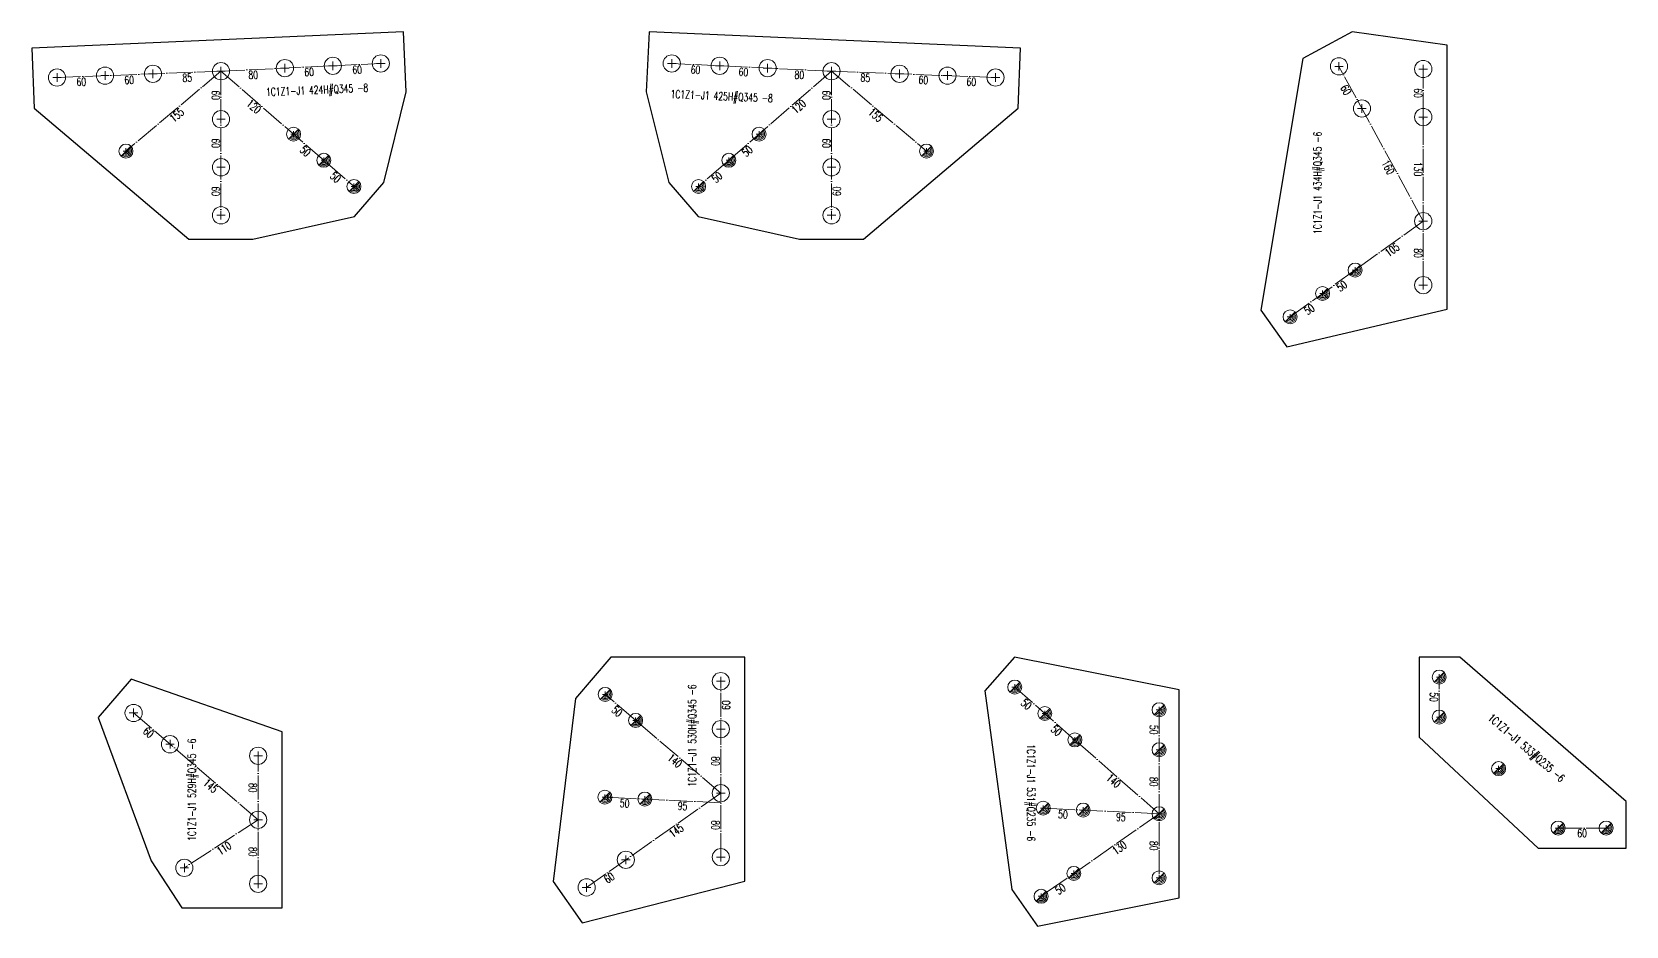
# Model space of a CAD drawing. Header units: millimetres. Extents: x 30 to 11727, y -2744 to 50.
# Drawn here: x 4064 to 6057, y -2724 to -1607 of the extents above; entities that cross this region are included whole.
import ezdxf
from ezdxf.enums import TextEntityAlignment as Align

# ---------------------------------------------------------------- set-up
doc = ezdxf.new("R2010")
doc.units = ezdxf.units.MM
doc.header["$LTSCALE"] = 20
doc.linetypes.add('DASHDOT2X', pattern=[1.75, 1.5, -0.125, 0, -0.125])
for name, color, linetype, lineweight in [('1', 7, 'Continuous', 25), ('11', 1, 'Continuous', 13), ('12', 7, 'Continuous', 13), ('5', 7, 'Continuous', 13), ('7', 3, 'DASHDOT2X', 13)]:
    doc.layers.add(name, color=color, linetype=linetype, lineweight=lineweight)
doc.styles.get("Standard").update_dxf_attribs({"font": 'simplex', "width": 0.7, "bigfont": 'gbhzfs.shx'})

# ---------------------------------------------------------------- blocks, each defined once
blk = doc.blocks.new('M20')
for p, q in [((-0.5, 0), (0.5, 0)), ((0, -0.5), (0, 0.5))]:
    blk.add_line(p, q)
blk.add_circle((0, 0), 1)
blk = doc.blocks.new('M16')
for p, q in [((-0.71, -0.71), (0.71, 0.71)), ((-0.4, 0), (0.4, 0)), ((0, 0.4), (0, -0.4))]:
    blk.add_line(p, q)
blk.add_circle((0, 0), 1)
for radius in [0.8, 0.6, 0.4, 0.2]:
    blk.add_arc((0, 0), radius, 225, 45)

msp = doc.modelspace()

# ---------------------------------------------------------------- linework, layer by layer
at = {"layer": '1'}
for p, q in [((4528.7, -1606.6), (4064.5, -1626.8)), ((4532.3, -1681.6), (4528.7, -1606.6)), ((4835.9, -1606.6), (4832.3, -1681.6)), ((5300.1, -1626.8), (4835.9, -1606.6)), ((5714.3, -1606.6), (5652.8, -1640.1)), ((5833.2, -1623.1), (5714.3, -1606.6)), ((4064.5, -1626.8), (4067.4, -1701.8)), ((5297.2, -1701.8), (5300.1, -1626.8)), ((5833.2, -1953.1), (5833.2, -1623.1)), ((5652.8, -1640.1), (5600.1, -1954.5)), ((4504.3, -1795), (4532.3, -1681.6)), ((4832.3, -1681.6), (4860.3, -1795)), ((4067.4, -1701.8), (4260.8, -1865.8)), ((5103.8, -1865.8), (5297.2, -1701.8)), ((4467.6, -1837.4), (4504.3, -1795)), ((4860.3, -1795), (4897, -1837.4)), ((4340.8, -1865.8), (4467.6, -1837.4)), ((4897, -1837.4), (5023.8, -1865.8)), ((4260.8, -1865.8), (4340.8, -1865.8)), ((5023.8, -1865.8), (5103.8, -1865.8)), ((5600.1, -1954.5), (5632.8, -2000)), ((5632.8, -2000), (5833.2, -1953.1)), ((4787.9, -2387.9), (4743.7, -2439.6)), ((4955.4, -2387.9), (4787.9, -2387.9)), ((4955.4, -2667.9), (4955.4, -2387.9)), ((5292.3, -2387.9), (5255.4, -2430)), ((5498.1, -2428.7), (5292.3, -2387.9)), ((5849.1, -2387.9), (5798.1, -2387.9)), ((5798.1, -2387.9), (5798.1, -2487.9)), ((6056.7, -2568.5), (5849.1, -2387.9)), ((4188.4, -2415.4), (4147.4, -2463.2)), ((4377.2, -2481.2), (4188.4, -2415.4)), ((5255.4, -2430), (5289, -2678.2)), ((5498.1, -2688.7), (5498.1, -2428.7)), ((4743.7, -2439.6), (4715.9, -2668.4)), ((4147.4, -2463.2), (4213.5, -2642.5)), ((4377.2, -2701.2), (4377.2, -2481.2)), ((5798.1, -2487.9), (5946.7, -2626.5)), ((6056.7, -2626.5), (6056.7, -2568.5)), ((5946.7, -2626.5), (6056.7, -2626.5)), ((4213.5, -2642.5), (4251.8, -2701.2)), ((4715.9, -2668.4), (4752.1, -2720)), ((4752.1, -2720), (4955.4, -2667.9)), ((5289, -2678.2), (5321.1, -2724.1)), ((5321.1, -2724.1), (5498.1, -2688.7)), ((4251.8, -2701.2), (4377.2, -2701.2))]:
    msp.add_line(p, q, dxfattribs=at)
at = {"layer": '7'}
for p, q in [((4300.8, -1655.8), (4500.5, -1646.1)), ((5063.8, -1655.8), (4864.1, -1646.1)), ((5803.2, -1843.1), (5697.9, -1649.7)), ((5803.2, -1923.1), (5803.2, -1653.1)), ((4300.8, -1655.8), (4095.9, -1663.7)), ((4300.8, -1655.8), (4182.1, -1755.6)), ((4300.8, -1655.8), (4300.8, -1835.8)), ((4300.8, -1655.8), (4467, -1799.8)), ((5063.8, -1655.7), (4897.6, -1799.8)), ((5063.8, -1655.8), (5063.8, -1835.8)), ((5063.8, -1655.8), (5182.5, -1755.6)), ((5063.8, -1655.8), (5268.7, -1663.7)), ((5803.2, -1843.1), (5636.8, -1962.7)), ((4925.4, -2637.9), (4925.4, -2417.9)), ((5473.1, -2583.7), (5292.7, -2425.4)), ((5823.1, -2462.9), (5823.1, -2412.9)), ((4925.4, -2557.9), (4780.9, -2434.5)), ((4347.2, -2591.2), (4191.6, -2457.7)), ((5473.1, -2453.7), (5473.1, -2663.7)), ((4347.2, -2671.2), (4347.2, -2511.2)), ((4925.4, -2557.9), (4757.7, -2675.7)), ((4925.4, -2569.9), (4780.6, -2562.9)), ((5473.1, -2583.7), (5325.6, -2686.8)), ((5473.1, -2583.7), (5328.3, -2576.7)), ((4347.2, -2591.2), (4255, -2651.3)), ((5971.7, -2601.5), (6031.7, -2601.5))]:
    msp.add_line(p, q, dxfattribs=at)

# ---------------------------------------------------------------- block references
at = {"layer": '5'}
for name, p, xscale, yscale, zscale in [('M20', (4095.9, -1663.7), 10.75, 10.75, 10.75), ('M20', (4155.9, -1661.3), 10.75, 10.75, 10.75), ('M20', (4215.8, -1659), 10.75, 10.75, 10.75), ('M20', (4300.8, -1655.8), 10.75, 10.75, 10.75), ('M20', (4380.7, -1651.9), 10.75, 10.75, 10.75), ('M20', (4440.6, -1649), 10.75, 10.75, 10.75), ('M20', (4500.5, -1646.1), 10.75, 10.75, 10.75), ('M20', (4864.1, -1646.1), 10.75, 10.75, 10.75), ('M20', (4924, -1649), 10.75, 10.75, 10.75), ('M20', (4983.9, -1651.9), 10.75, 10.75, 10.75), ('M20', (5063.8, -1655.8), 10.75, 10.75, 10.75), ('M20', (5148.8, -1659), 10.75, 10.75, 10.75), ('M20', (5208.7, -1661.3), 10.75, 10.75, 10.75), ('M20', (5268.7, -1663.7), 10.75, 10.75, 10.75), ('M20', (5697.9, -1649.7), 10.75, 10.75, 10.75), ('M20', (5803.2, -1653.1), 10.75, 10.75, 10.75), ('M20', (5726.6, -1702.4), 10.75, 10.75, 10.75), ('M20', (4300.8, -1715.8), 10.75, 10.75, 10.75), ('M20', (5063.8, -1715.8), 10.75, 10.75, 10.75), ('M20', (5803.2, -1713.1), 10.75, 10.75, 10.75), ('M16', (4391.5, -1734.4), 8.75, 8.75, 8.75), ('M16', (4973.2, -1734.4), 8.75, 8.75, 8.75), ('M16', (4182.1, -1755.6), 8.75, 8.75, 8.75), ('M16', (5182.5, -1755.6), 8.75, 8.75, 8.75), ('M20', (4300.8, -1775.8), 10.75, 10.75, 10.75), ('M16', (4429.3, -1767.1), 8.75, 8.75, 8.75), ('M16', (4935.4, -1767.1), 8.75, 8.75, 8.75), ('M20', (5063.8, -1775.8), 10.75, 10.75, 10.75), ('M16', (4467, -1799.8), 8.75, 8.75, 8.75), ('M16', (4897.6, -1799.8), 8.75, 8.75, 8.75), ('M20', (4300.8, -1835.8), 10.75, 10.75, 10.75), ('M20', (5063.8, -1835.8), 10.75, 10.75, 10.75), ('M20', (5803.2, -1843.1), 10.75, 10.75, 10.75), ('M16', (5718, -1904.3), 8.75, 8.75, 8.75), ('M20', (5803.2, -1923.1), 10.75, 10.75, 10.75), ('M16', (5677.4, -1933.5), 8.75, 8.75, 8.75), ('M16', (5636.8, -1962.7), 8.75, 8.75, 8.75), ('M20', (4925.4, -2417.9), 10.75, 10.75, 10.75), ('M16', (5823.1, -2412.9), 8.75, 8.75, 8.75), ('M16', (4780.9, -2434.5), 8.75, 8.75, 8.75), ('M16', (5292.7, -2425.4), 8.75, 8.75, 8.75), ('M20', (4191.6, -2457.7), 10.75, 10.75, 10.75), ('M16', (5330.3, -2458.4), 8.75, 8.75, 8.75), ('M16', (5473.1, -2453.7), 8.75, 8.75, 8.75), ('M16', (4819, -2467), 8.75, 8.75, 8.75), ('M20', (4925.4, -2477.9), 10.75, 10.75, 10.75), ('M16', (5823.1, -2462.9), 8.75, 8.75, 8.75), ('M20', (4237.1, -2496.8), 10.75, 10.75, 10.75), ('M16', (5367.9, -2491.4), 8.75, 8.75, 8.75), ('M20', (4347.2, -2511.2), 10.75, 10.75, 10.75), ('M16', (5473.1, -2503.7), 8.75, 8.75, 8.75), ('M16', (5897.4, -2527.3), 8.75, 8.75, 8.75), ('M20', (4925.4, -2557.9), 10.75, 10.75, 10.75), ('M16', (4780.6, -2562.9), 8.75, 8.75, 8.75), ('M16', (4830.5, -2565.3), 8.75, 8.75, 8.75), ('M16', (5328.3, -2576.7), 8.75, 8.75, 8.75), ('M20', (4347.2, -2591.2), 10.75, 10.75, 10.75), ('M16', (5378.2, -2579.1), 8.75, 8.75, 8.75), ('M16', (5473.1, -2583.7), 8.75, 8.75, 8.75), ('M16', (5971.7, -2601.5), 8.75, 8.75, 8.75), ('M16', (6031.7, -2601.5), 8.75, 8.75, 8.75), ('M20', (4925.4, -2637.9), 10.75, 10.75, 10.75), ('M20', (4255, -2651.3), 10.75, 10.75, 10.75), ('M20', (4806.8, -2641.2), 10.75, 10.75, 10.75), ('M16', (5366.6, -2658.2), 8.75, 8.75, 8.75), ('M20', (4347.2, -2671.2), 10.75, 10.75, 10.75), ('M20', (4757.7, -2675.7), 10.75, 10.75, 10.75), ('M16', (5473.1, -2663.7), 8.75, 8.75, 8.75), ('M16', (5325.6, -2686.8), 8.75, 8.75, 8.75)]:
    msp.add_blockref(name, p, dxfattribs=dict(at, xscale=xscale, yscale=yscale, zscale=zscale))

# ---------------------------------------------------------------- texts
at = {"layer": '11', "width": 0.7}
for s, rotation, p in [('60', 2.7783, (4410.7, -1651.9)), ('60', 2.7783, (4470.7, -1649)), ('60', 357.2217, (4894, -1649)), ('60', 357.2217, (4953.9, -1651.9)), ('60', 2.2079, (4126, -1664)), ('60', 2.2079, (4185.9, -1661.7)), ('85', 2.2079, (4258.4, -1658.9)), ('80', 2.7783, (4340.8, -1655.3)), ('80', 357.2217, (5023.8, -1655.3)), ('85', 357.7921, (5106.2, -1658.9)), ('60', 357.7921, (5178.7, -1661.7)), ('60', 357.7921, (5238.6, -1664)), ('60', 270, (4299.3, -1685.8)), ('120', 319.0808, (4345.1, -1696.2)), ('120', 40.9404, (5019.5, -1696.2)), ('60', 270, (5062.3, -1685.8)), ('60', 298.5851, (5711, -1676.8)), ('60', 270, (5801.7, -1683.1)), ('155', 40.0517, (4242.4, -1706.8)), ('155', 319.9483, (5122.2, -1706.8)), ('60', 270, (4299.3, -1745.8)), ('50', 319.1031, (4409.4, -1751.9)), ('50', 40.8969, (4955.2, -1751.9)), ('60', 270, (5062.3, -1745.8)), ('160', 298.5794, (5763.6, -1773.5)), ('130', 270, (5801.7, -1778.1)), ('50', 319.1031, (4447.2, -1784.6)), ('50', 40.8969, (4917.4, -1784.6)), ('60', 270, (4299.3, -1805.8)), ('60', 90, (5065.3, -1805.8)), ('105', 35.6957, (5761.5, -1874.9)), ('80', 270, (5801.7, -1883.1)), ('50', 35.6957, (5698.5, -1920.1)), ('50', 35.6957, (5657.9, -1949.3)), ('50', 319.501, (4799, -2451.9)), ('60', 90, (4926.9, -2447.9)), ('50', 318.7477, (5310.5, -2443.1)), ('50', 270, (5821.6, -2437.9)), ('60', 319.3692, (4213.4, -2478.4)), ('50', 318.7477, (5348.1, -2476)), ('50', 270, (5471.6, -2478.7)), ('140', 319.501, (4871.2, -2513.6)), ('80', 270, (4923.9, -2517.9)), ('145', 319.3692, (4291.2, -2545.1)), ('80', 270, (4345.7, -2551.2)), ('140', 318.7477, (5419.5, -2538.7)), ('80', 270, (5471.6, -2543.7)), ('50', 357.2217, (4805.5, -2565.6)), ('95', 357.2217, (4877.9, -2569.1)), ('50', 357.2217, (5353.2, -2579.4)), ('95', 357.2217, (5425.6, -2582.9)), ('145', 35.0789, (4866.9, -2600.8)), ('80', 270, (4923.9, -2597.9)), ('110', 33.0807, (4301.9, -2622.5)), ('80', 270, (4345.7, -2631.2)), ('130', 34.9493, (5420.7, -2622.2)), ('80', 270, (5471.6, -2623.7)), ('60', 35.0742, (4783.1, -2659.7)), ('50', 34.9424, (5346.9, -2673.7))]:
    msp.add_text(s, height=10, rotation=rotation, dxfattribs=at).set_placement(p, align=Align.TOP_CENTER)
msp.add_text('60', height=10, dxfattribs=at).set_placement((6001.7, -2603), align=Align.TOP_CENTER)
at = {"layer": '12', "width": 0.7}
for s, rotation, p in [('1C1Z1-J1 424H#Q345 -8 ', 2.49, (4356.8, -1676.9)), ('1C1Z1-J1 425H#Q345 -8 ', 357.51, (4862.9, -1679.2)), ('1C1Z1-J1 533#Q235 -6 ', 318.9786, (5889.8, -2457.7)), ('1C1Z1-J1 531#Q235 -6 ', 270, (5318.1, -2496.8))]:
    msp.add_text(s, height=10, rotation=rotation, dxfattribs=at).set_placement(p, align=Align.TOP_LEFT)
for s, p in [('1C1Z1-J1 434H#Q345 -6 ', (5679.2, -1859.2)), ('1C1Z1-J1 530H#Q345 -6 ', (4897.5, -2549.9)), ('1C1Z1-J1 529H#Q345 -6 ', (4272.4, -2617.6))]:
    msp.add_text(s, height=10, rotation=90, dxfattribs=at).set_placement(p, align=Align.BOTTOM_LEFT)

doc.saveas('drawing.dxf')
